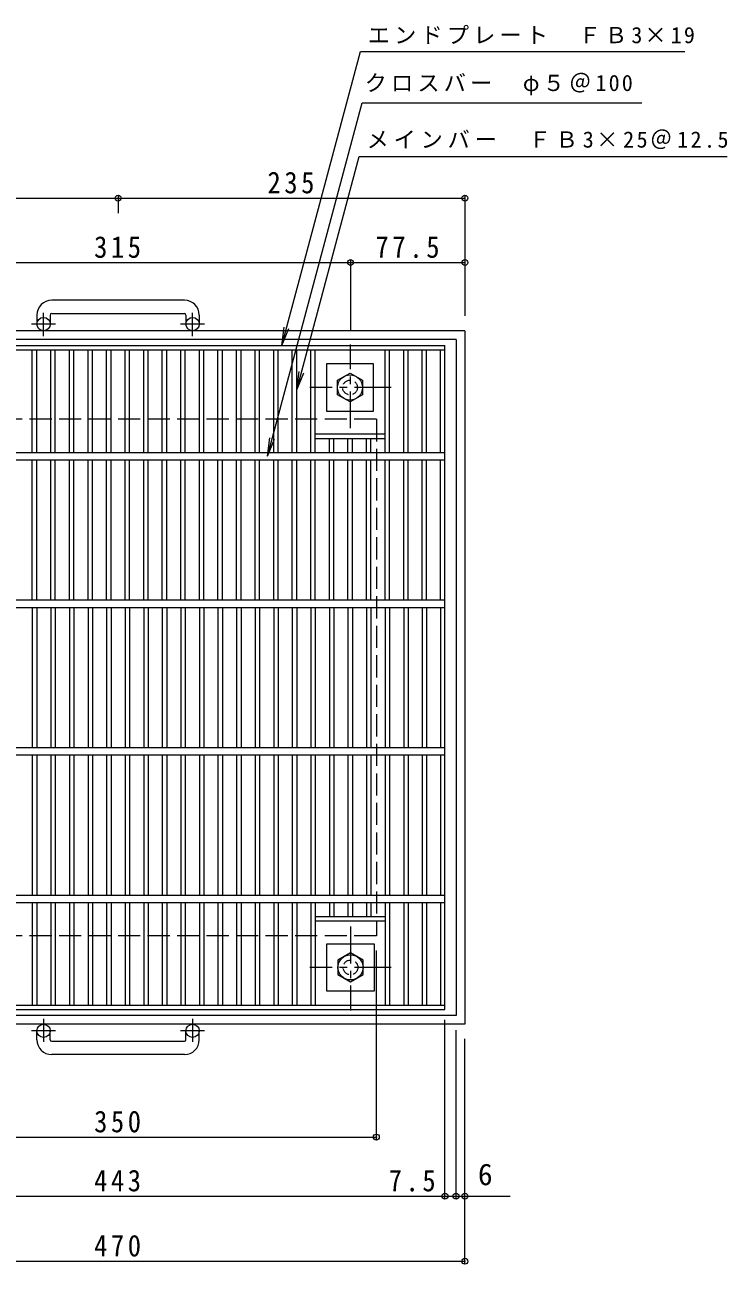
# Model space of a CAD drawing. Units: millimetres at full size, sheet at 1:5; some dimension numbers follow another scale. Extents: x -813 to 798, y -688 to 624.
# Drawn here: x -360 to 116, y -216 to 624 of the extents above; entities that cross this region are included whole.
import ezdxf
from ezdxf.enums import TextEntityAlignment as Align

# ---------------------------------------------------------------- set-up
doc = ezdxf.new("R2010")
doc.units = ezdxf.units.MM
doc.header["$LTSCALE"] = 5
doc.header["$PDMODE"] = 32
doc.header["$PDSIZE"] = 4
for name, pattern in [('CHAIN1', [8, 5, -1, 1, -1]), ('DASHED1', [1.8, 1.2, -0.6]), ('DASHED3', [4, 3, -1])]:
    doc.linetypes.add(name, pattern=pattern)
for name, color, linetype, lineweight in [('E-1', 2, 'Continuous', 9), ('E-2', 3, 'Continuous', 9), ('E-4', 7, 'Continuous', 9), ('E-5', 7, 'Continuous', 9)]:
    doc.layers.add(name, color=color, linetype=linetype, lineweight=lineweight)
doc.styles.add('ＭＳ ゴシック', font='')
doc.styles.get('ＭＳ ゴシック').set_extended_font_data('MS Gothic')

msp = doc.modelspace()

# ---------------------------------------------------------------- linework, layer by layer
at = {"layer": 'E-1'}
for p, q in [((-252.148, 437.588), (-342.148, 437.588)), ((-342.148, 428.587), (-252.148, 428.587)), ((-352.148, 427.588), (-352.148, 421.488)), ((-343.149, 427.588), (-343.149, 421.488)), ((-251.149, 427.588), (-251.149, 421.488)), ((-242.148, 427.588), (-242.148, 421.488)), ((-62.148, 416.988), (-532.148, 416.988)), ((-68.148, 410.988), (-526.148, 410.988)), ((-352.148, -63.612), (-352.148, -57.512)), ((-343.149, -63.612), (-343.149, -57.512)), ((-251.149, -63.612), (-251.149, -57.512)), ((-242.148, -63.612), (-242.148, -57.512)), ((-342.148, -64.612), (-252.148, -64.612)), ((-252.148, -73.612), (-342.148, -73.612))]:
    msp.add_line(p, q, dxfattribs=at)
at = {"layer": 'E-1', "linetype": 'CHAIN1'}
for p, q in [((-347.649, 413.381), (-347.649, 428.978)), ((-246.648, 413.381), (-246.648, 428.978)), ((-339.486, 421.488), (-355.893, 421.488)), ((-238.485, 421.488), (-254.892, 421.488)), ((-139.648, 350.851), (-139.648, 407.624)), ((-112.012, 378.488), (-167.285, 378.488)), ((-139.648, 13.125), (-139.648, -43.648)), ((-112.012, -14.512), (-167.285, -14.512)), ((-347.649, -49.404), (-347.649, -65.001)), ((-246.648, -49.404), (-246.648, -65.001)), ((-339.486, -57.512), (-355.893, -57.512)), ((-238.485, -57.512), (-254.892, -57.512))]:
    msp.add_line(p, q, dxfattribs=at)
at = {"layer": 'E-1', "linetype": 'DASHED3'}
msp.add_line((-122.148, 356.989), (-472.148, 356.989), dxfattribs=at)
at = {"layer": 'E-1'}
for points in [[(-62.148, 416.988), (-62.148, -53.012), (-532.148, -53.012)], [(-68.148, 410.988), (-68.148, -47.012), (-526.148, -47.012)]]:
    msp.add_lwpolyline(points, dxfattribs=at)
for points in [[(-123.968, 362.488), (-123.968, 394.488), (-155.968, 394.488), (-155.968, 362.488)], [(-148.468, 373.581), (-148.468, 383.395), (-139.968, 388.303), (-131.468, 383.395), (-131.468, 373.581), (-139.968, 368.673)], [(-123.648, 1.488), (-123.648, -30.512), (-155.648, -30.512), (-155.648, 1.488)], [(-148.149, -9.604), (-148.149, -19.419), (-139.648, -24.327), (-131.148, -19.419), (-131.148, -9.604), (-139.648, -4.697)]]:
    msp.add_lwpolyline(points, close=True, dxfattribs=at)
at = {"layer": 'E-1', "linetype": 'DASHED3'}
msp.add_lwpolyline([(-122.148, 356.989), (-122.148, 6.987), (-472.148, 6.987)], dxfattribs=at)
at = {"layer": 'E-1'}
for centre, radius in [((-347.649, 421.488), 4.5), ((-246.649, 421.488), 4.5), ((-139.968, 378.488), 8.5), ((-139.648, -14.512), 8.5), ((-347.649, -57.512), 4.5), ((-246.649, -57.512), 4.5)]:
    msp.add_circle(centre, radius, dxfattribs=at)
at = {"layer": 'E-1', "linetype": 'DASHED1'}
for centre in [(-139.968, 378.488), (-139.648, -14.512)]:
    msp.add_circle(centre, 5, dxfattribs=at)
at = {"layer": 'E-1'}
for centre, radius, start, end in [((-342.148, 427.588), 10, 90, 180), ((-252.148, 427.588), 10, 0, 90), ((-342.148, 427.588), 1, 90, 180), ((-252.148, 427.588), 1, 0, 90), ((-342.148, -63.612), 10, 180, 270), ((-342.148, -63.612), 1, 180, 270), ((-252.148, -63.612), 10, 270, 0), ((-252.148, -63.612), 1, 270, 0)]:
    msp.add_arc(centre, radius, start, end, dxfattribs=at)
at = {"layer": 'E-2'}
for p, q in [((-518.629, 406.988), (-75.648, 406.988)), ((-518.629, 403.989), (-75.648, 403.989)), ((-355.268, 334.488), (-355.268, 403.988)), ((-352.268, 334.488), (-352.268, 403.988)), ((-342.688, 334.488), (-342.688, 403.988)), ((-339.688, 334.488), (-339.688, 403.988)), ((-330.088, 334.488), (-330.088, 403.988)), ((-327.087, 334.488), (-327.087, 403.988)), ((-317.508, 334.488), (-317.508, 403.988)), ((-314.507, 334.488), (-314.507, 403.988)), ((-304.928, 334.488), (-304.928, 403.988)), ((-301.927, 334.488), (-301.927, 403.988)), ((-292.348, 334.488), (-292.348, 403.988)), ((-289.347, 334.488), (-289.347, 403.988)), ((-279.768, 334.488), (-279.768, 403.988)), ((-276.767, 334.488), (-276.767, 403.988)), ((-267.187, 334.488), (-267.187, 403.988)), ((-264.187, 334.488), (-264.187, 403.988)), ((-254.608, 334.488), (-254.608, 403.988)), ((-251.607, 334.488), (-251.607, 403.988)), ((-242.028, 334.488), (-242.028, 403.988)), ((-239.027, 334.488), (-239.027, 403.988)), ((-229.447, 334.488), (-229.447, 403.988)), ((-226.448, 334.488), (-226.448, 403.988)), ((-216.848, 334.488), (-216.848, 403.988)), ((-213.848, 334.488), (-213.848, 403.988)), ((-204.268, 334.488), (-204.268, 403.988)), ((-201.268, 334.488), (-201.268, 403.988)), ((-191.688, 334.488), (-191.688, 403.988)), ((-188.688, 334.488), (-188.688, 403.988)), ((-179.108, 334.488), (-179.108, 403.988)), ((-176.108, 334.488), (-176.108, 403.988)), ((-166.528, 334.488), (-166.528, 403.988)), ((-163.527, 334.488), (-163.527, 403.988)), ((-116.208, 334.488), (-116.208, 403.988)), ((-113.207, 334.488), (-113.207, 403.988)), ((-103.628, 334.488), (-103.628, 403.988)), ((-100.627, 334.488), (-100.627, 403.988)), ((-91.047, 334.488), (-91.047, 403.988)), ((-88.048, 334.488), (-88.048, 403.988)), ((-78.648, 334.488), (-78.648, 403.988)), ((-75.648, -43.012), (-75.648, 406.988)), ((-163.527, 346.988), (-116.207, 346.988)), ((-163.527, 343.988), (-116.207, 343.988)), ((-153.948, 334.488), (-153.948, 343.988)), ((-150.947, 334.488), (-150.947, 343.988)), ((-141.368, 334.488), (-141.368, 343.988)), ((-138.367, 334.488), (-138.367, 343.988)), ((-128.788, 334.488), (-128.788, 343.988)), ((-125.787, 334.488), (-125.787, 343.988)), ((-518.629, 334.488), (-75.648, 334.488)), ((-518.629, 329.488), (-75.648, 329.488)), ((-355.268, 234.488), (-355.268, 329.488)), ((-352.268, 234.488), (-352.268, 329.488)), ((-342.688, 234.488), (-342.688, 329.488)), ((-339.688, 234.488), (-339.688, 329.488)), ((-330.088, 234.488), (-330.088, 329.488)), ((-327.087, 234.488), (-327.087, 329.488)), ((-317.508, 234.488), (-317.508, 329.488)), ((-314.507, 234.488), (-314.507, 329.488)), ((-304.928, 234.488), (-304.928, 329.488)), ((-301.927, 234.488), (-301.927, 329.488)), ((-292.348, 234.488), (-292.348, 329.488)), ((-289.347, 234.488), (-289.347, 329.488)), ((-279.768, 234.488), (-279.768, 329.488)), ((-276.767, 234.488), (-276.767, 329.488)), ((-267.187, 234.488), (-267.187, 329.488)), ((-264.187, 234.488), (-264.187, 329.488)), ((-254.608, 234.488), (-254.608, 329.488)), ((-251.607, 234.488), (-251.607, 329.488)), ((-242.028, 234.488), (-242.028, 329.488)), ((-239.027, 234.488), (-239.027, 329.488)), ((-229.447, 234.488), (-229.447, 329.488)), ((-226.448, 234.488), (-226.448, 329.488)), ((-216.848, 234.488), (-216.848, 329.488)), ((-213.848, 234.488), (-213.848, 329.488)), ((-204.268, 234.488), (-204.268, 329.488)), ((-201.268, 234.488), (-201.268, 329.488)), ((-191.688, 234.488), (-191.688, 329.488)), ((-188.688, 234.488), (-188.688, 329.488)), ((-179.108, 234.488), (-179.108, 329.488)), ((-176.108, 234.488), (-176.108, 329.488)), ((-166.528, 234.488), (-166.528, 329.488)), ((-163.527, 234.488), (-163.527, 329.488)), ((-153.948, 234.488), (-153.948, 329.488)), ((-150.947, 234.488), (-150.947, 329.488)), ((-141.368, 234.488), (-141.368, 329.488)), ((-138.367, 234.488), (-138.367, 329.488)), ((-128.788, 234.488), (-128.788, 329.488)), ((-125.787, 234.488), (-125.787, 329.488)), ((-116.208, 234.488), (-116.208, 329.488)), ((-113.207, 234.488), (-113.207, 329.488)), ((-103.628, 234.488), (-103.628, 329.488)), ((-100.627, 234.488), (-100.627, 329.488)), ((-91.047, 234.488), (-91.047, 329.488)), ((-88.048, 234.488), (-88.048, 329.488)), ((-78.648, 234.488), (-78.648, 329.488)), ((-518.629, 234.488), (-75.648, 234.488)), ((-518.629, 229.489), (-75.648, 229.489)), ((-355.268, 229.489), (-355.268, 134.488)), ((-352.268, 229.489), (-352.268, 134.488)), ((-342.688, 229.489), (-342.688, 134.488)), ((-339.688, 229.489), (-339.688, 134.488)), ((-330.088, 229.489), (-330.088, 134.488)), ((-327.087, 229.489), (-327.087, 134.488)), ((-317.508, 229.489), (-317.508, 134.488)), ((-314.507, 229.489), (-314.507, 134.488)), ((-304.928, 229.489), (-304.928, 134.488)), ((-301.927, 229.489), (-301.927, 134.488)), ((-292.348, 229.489), (-292.348, 134.488)), ((-289.347, 229.489), (-289.347, 134.488)), ((-279.768, 229.489), (-279.768, 134.488)), ((-276.767, 229.489), (-276.767, 134.488)), ((-267.187, 229.489), (-267.187, 134.488)), ((-264.187, 229.489), (-264.187, 134.488)), ((-254.608, 229.489), (-254.608, 134.488)), ((-251.607, 229.489), (-251.607, 134.488)), ((-242.028, 229.489), (-242.028, 134.488)), ((-239.027, 229.489), (-239.027, 134.488)), ((-229.447, 229.489), (-229.447, 134.488)), ((-226.448, 229.489), (-226.448, 134.488)), ((-216.848, 229.489), (-216.848, 134.488)), ((-213.848, 229.489), (-213.848, 134.488)), ((-204.268, 229.489), (-204.268, 134.488)), ((-201.268, 229.489), (-201.268, 134.488)), ((-191.688, 229.489), (-191.688, 134.488)), ((-188.688, 229.489), (-188.688, 134.488)), ((-179.108, 229.489), (-179.108, 134.488)), ((-176.108, 229.489), (-176.108, 134.488)), ((-166.528, 229.489), (-166.528, 134.488)), ((-163.527, 229.489), (-163.527, 134.488)), ((-153.948, 229.489), (-153.948, 134.488)), ((-150.947, 229.489), (-150.947, 134.488)), ((-141.368, 229.489), (-141.368, 134.488)), ((-138.367, 229.489), (-138.367, 134.488)), ((-128.788, 229.489), (-128.788, 134.488)), ((-125.787, 229.489), (-125.787, 134.488)), ((-116.208, 229.489), (-116.208, 134.488)), ((-113.207, 229.489), (-113.207, 134.488)), ((-103.628, 229.489), (-103.628, 134.488)), ((-100.627, 229.489), (-100.627, 134.488)), ((-91.047, 229.489), (-91.047, 134.488)), ((-88.048, 229.489), (-88.048, 134.488)), ((-78.648, 229.489), (-78.648, 134.488)), ((-518.629, 134.488), (-75.648, 134.488)), ((-518.629, 129.488), (-75.648, 129.488)), ((-355.268, 129.488), (-355.268, 34.488)), ((-352.268, 129.488), (-352.268, 34.488)), ((-342.688, 129.488), (-342.688, 34.488)), ((-339.688, 129.488), (-339.688, 34.488)), ((-330.088, 129.488), (-330.088, 34.488)), ((-327.087, 129.488), (-327.087, 34.488)), ((-317.508, 129.488), (-317.508, 34.488)), ((-314.507, 129.488), (-314.507, 34.488)), ((-304.928, 129.488), (-304.928, 34.488)), ((-301.927, 129.488), (-301.927, 34.488)), ((-292.348, 129.488), (-292.348, 34.488)), ((-289.347, 129.488), (-289.347, 34.488)), ((-279.768, 129.488), (-279.768, 34.488)), ((-276.767, 129.488), (-276.767, 34.488)), ((-267.187, 129.488), (-267.187, 34.488)), ((-264.187, 129.488), (-264.187, 34.488)), ((-254.608, 129.488), (-254.608, 34.488)), ((-251.607, 129.488), (-251.607, 34.488)), ((-242.028, 129.488), (-242.028, 34.488)), ((-239.027, 129.488), (-239.027, 34.488)), ((-229.447, 129.488), (-229.447, 34.488)), ((-226.448, 129.488), (-226.448, 34.488)), ((-216.848, 129.488), (-216.848, 34.488)), ((-213.848, 129.488), (-213.848, 34.488)), ((-204.268, 129.488), (-204.268, 34.488)), ((-201.268, 129.488), (-201.268, 34.488)), ((-191.688, 129.488), (-191.688, 34.488)), ((-188.688, 129.488), (-188.688, 34.488)), ((-179.108, 129.488), (-179.108, 34.488)), ((-176.108, 129.488), (-176.108, 34.488)), ((-166.528, 129.488), (-166.528, 34.488)), ((-163.527, 129.488), (-163.527, 34.488)), ((-153.948, 129.488), (-153.948, 34.488)), ((-150.947, 129.488), (-150.947, 34.488)), ((-141.368, 129.488), (-141.368, 34.488)), ((-138.367, 129.488), (-138.367, 34.488)), ((-128.788, 129.488), (-128.788, 34.488)), ((-125.787, 129.488), (-125.787, 34.488)), ((-116.208, 129.488), (-116.208, 34.488)), ((-113.207, 129.488), (-113.207, 34.488)), ((-103.628, 129.488), (-103.628, 34.488)), ((-100.627, 129.488), (-100.627, 34.488)), ((-91.047, 129.488), (-91.047, 34.488)), ((-88.048, 129.488), (-88.048, 34.488)), ((-78.648, 129.488), (-78.648, 34.488)), ((-518.629, 34.488), (-75.648, 34.488)), ((-518.629, 29.489), (-75.648, 29.489)), ((-355.268, 29.489), (-355.268, -40.012)), ((-352.268, 29.489), (-352.268, -40.012)), ((-342.688, 29.489), (-342.688, -40.012)), ((-339.688, 29.489), (-339.688, -40.012)), ((-330.088, 29.489), (-330.088, -40.012)), ((-327.087, 29.489), (-327.087, -40.012)), ((-317.508, 29.489), (-317.508, -40.012)), ((-314.507, 29.489), (-314.507, -40.012)), ((-304.928, 29.489), (-304.928, -40.012)), ((-301.927, 29.489), (-301.927, -40.012)), ((-292.348, 29.489), (-292.348, -40.012)), ((-289.347, 29.489), (-289.347, -40.012)), ((-279.768, 29.489), (-279.768, -40.012)), ((-276.767, 29.489), (-276.767, -40.012)), ((-267.187, 29.489), (-267.187, -40.012)), ((-264.187, 29.489), (-264.187, -40.012)), ((-254.608, 29.489), (-254.608, -40.012)), ((-251.607, 29.489), (-251.607, -40.012)), ((-242.028, 29.489), (-242.028, -40.012)), ((-239.027, 29.489), (-239.027, -40.012)), ((-229.447, 29.489), (-229.447, -40.012)), ((-226.448, 29.489), (-226.448, -40.012)), ((-216.848, 29.489), (-216.848, -40.012)), ((-213.848, 29.489), (-213.848, -40.012)), ((-204.268, 29.489), (-204.268, -40.012)), ((-201.268, 29.489), (-201.268, -40.012)), ((-191.688, 29.489), (-191.688, -40.012)), ((-188.688, 29.489), (-188.688, -40.012)), ((-179.108, 29.489), (-179.108, -40.012)), ((-176.108, 29.489), (-176.108, -40.012)), ((-166.528, 29.489), (-166.528, -40.012)), ((-163.527, 29.489), (-163.527, -40.012)), ((-153.948, 29.489), (-153.948, 19.988)), ((-150.947, 29.489), (-150.947, 19.988)), ((-141.368, 29.489), (-141.368, 19.988)), ((-138.367, 29.489), (-138.367, 19.988)), ((-128.788, 29.489), (-128.788, 19.988)), ((-125.787, 29.489), (-125.787, 19.988)), ((-116.208, 29.489), (-116.208, -40.012)), ((-113.207, 29.489), (-113.207, -40.012)), ((-103.628, 29.489), (-103.628, -40.012)), ((-100.627, 29.489), (-100.627, -40.012)), ((-91.047, 29.489), (-91.047, -40.012)), ((-88.048, 29.489), (-88.048, -40.012)), ((-78.648, 29.489), (-78.648, -40.012)), ((-163.527, 19.988), (-116.207, 19.988)), ((-163.527, 16.988), (-116.207, 16.988)), ((-518.629, -40.012), (-75.648, -40.012)), ((-518.629, -43.012), (-75.648, -43.012))]:
    msp.add_line(p, q, dxfattribs=at)
at = {"layer": 'E-4'}
for p, q in [((-532.148, 506.84), (-297.148, 506.84)), ((-297.148, 508.34), (-297.148, 496.571)), ((-297.148, 506.84), (-62.148, 506.84)), ((-62.148, 508.34), (-62.148, 426.988)), ((-454.648, 463.151), (-139.648, 463.151)), ((-139.648, 464.651), (-139.648, 416.988)), ((-139.648, 463.151), (-62.148, 463.151)), ((-122.148, -131.012), (-122.148, -3.013)), ((-75.648, -171.012), (-75.648, -50.012)), ((-68.148, -171.012), (-68.148, -57.012)), ((-62.148, -215.169), (-62.148, -63.012)), ((-472.148, -129.512), (-122.148, -129.512)), ((-518.629, -169.512), (-75.648, -169.512)), ((-75.648, -169.512), (-68.148, -169.512)), ((-68.148, -169.512), (-31.542, -169.512)), ((-532.148, -213.669), (-62.148, -213.669))]:
    msp.add_line(p, q, dxfattribs=at)
for p in [(-297.148, 506.84), (-62.148, 506.84), (-139.648, 463.151), (-62.148, 463.151), (-122.148, -129.512), (-75.648, -169.512), (-68.148, -169.512), (-62.148, -169.512), (-62.148, -213.669)]:
    msp.add_point(p, dxfattribs=at)
at = {"layer": 'E-5'}
for p, q in [((-186.292, 406.988), (-184.66, 419.382)), ((-186.292, 406.988), (-181.508, 418.537)), ((-176.108, 376.937), (-174.477, 389.331)), ((-176.108, 376.937), (-171.325, 388.486)), ((-195.96, 331.987), (-194.328, 344.38)), ((-195.96, 331.987), (-191.176, 343.536))]:
    msp.add_line(p, q, dxfattribs=at)
for points in [[(-186.292, 406.988), (-132.918, 606.182), (86.866, 606.182)], [(-195.96, 331.987), (-131.833, 571.313), (57.874, 571.313)], [(-176.108, 376.937), (-133.752, 535.012), (115.616, 535.012)]]:
    msp.add_lwpolyline(points, dxfattribs=at)

# ---------------------------------------------------------------- texts
at = {"layer": 'E-4', "color": 2, "style": 'ＭＳ ゴシック'}
msp.add_text('6', height=14.66, dxfattribs=at).set_placement((-53.315, -166.512), align=Align.BOTTOM_LEFT)
at = {"layer": 'E-4', "color": 2, "char_height": 14.66, "attachment_point": 7, "style": 'ＭＳ ゴシック'}
for s, insert in [('\\T1.27;\\W0.9;235', (-195.898, 509.84)), ('\\T1.27;\\W0.9;315', (-313.398, 466.151)), ('\\T1.28;\\W0.9;77.5', (-122.773, 466.151)), ('\\T1.27;\\W0.9;350', (-313.398, -126.512)), ('\\T1.27;\\W0.9;443', (-313.389, -166.512)), ('\\T1.27;\\W0.9;7.5', (-113.748, -166.512)), ('\\T1.27;\\W0.9;470', (-313.398, -210.669))]:
    msp.add_mtext(s, dxfattribs=dict(at, insert=insert))
at = {"layer": 'E-5', "char_height": 11, "attachment_point": 7, "style": 'ＭＳ ゴシック'}
for s, insert in [('\\T1.19;エンドプレート\u3000ＦＢ3×19', (-127.918, 611.182)), ('\\T1.19;クロスバー\u3000φ５＠100', (-130.027, 576.405)), ('\\T1.22;メインバー\u3000ＦＢ3×25＠12.5', (-128.752, 540.012))]:
    msp.add_mtext(s, dxfattribs=dict(at, insert=insert))

doc.saveas('drawing.dxf')
